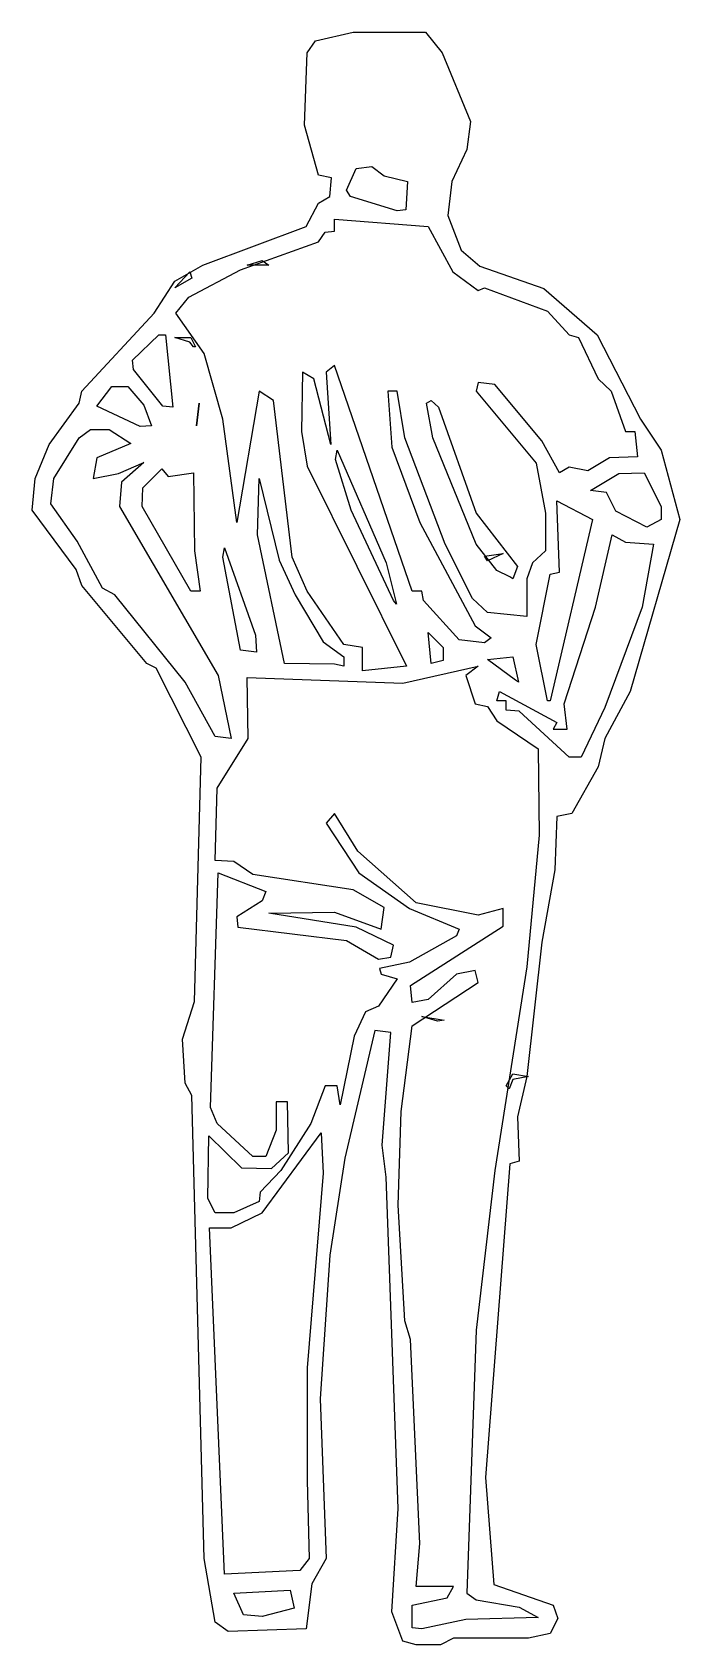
# Model space of a CAD drawing. Extents: x -19.23 to -18.53, y -4.69 to -2.94.
import ezdxf

# ---------------------------------------------------------------- set-up
doc = ezdxf.new("R2010")
doc.units = 0
doc.header["$MEASUREMENT"] = 0
doc.layers.get('0').update_dxf_attribs({"linetype": 'CONTINUOUS'})

msp = doc.modelspace()

# ---------------------------------------------------------------- linework, layer by layer
at = {"linetype": 'CONTINUOUS'}
for points in [[(-18.8152, -4.6927), (-18.8295, -4.6886), (-18.8418, -4.6569), (-18.8347, -4.5443), (-18.848, -4.1832), (-18.852, -4.1484), (-18.8429, -4.0256), (-18.8603, -4.0236), (-18.893, -4.1627), (-18.9093, -4.2681), (-18.9196, -4.4246), (-18.9134, -4.5986), (-18.9288, -4.6262), (-18.9349, -4.6753), (-19.0199, -4.6783), (-19.0341, -4.6681), (-19.0464, -4.5986), (-19.0598, -4.0942), (-19.0669, -4.0809), (-19.07, -4.0328), (-19.0567, -3.9918), (-19.0495, -3.7259), (-19.0986, -3.6287), (-19.1088, -3.6236), (-19.1795, -3.5386), (-19.1856, -3.5213), (-19.2337, -3.4568), (-19.2306, -3.422), (-19.2153, -3.3852), (-19.1825, -3.3402), (-19.1795, -3.3269), (-19.1007, -3.242), (-19.0782, -3.2072), (-19.0475, -3.1898), (-18.9349, -3.1478), (-18.9216, -3.1222), (-18.9093, -3.1151), (-18.9073, -3.0946), (-18.9216, -3.0916), (-18.937, -3.0373), (-18.9339, -2.9585), (-18.9247, -2.9453), (-18.8838, -2.936), (-18.805, -2.936), (-18.7866, -2.9585), (-18.7559, -3.0332), (-18.76, -3.0639), (-18.7763, -3.0987), (-18.7805, -3.1355), (-18.7661, -3.1734), (-18.7457, -3.1908), (-18.6761, -3.2153), (-18.6178, -3.2655), (-18.5707, -3.3575), (-18.5482, -3.3913), (-18.5278, -3.467), (-18.582, -3.6542), (-18.6096, -3.7054), (-18.6167, -3.7361), (-18.6454, -3.7872), (-18.6618, -3.7903), (-18.6638, -3.8486), (-18.6781, -3.9274), (-18.6945, -4.0737), (-18.7047, -4.1177), (-18.7027, -4.1658), (-18.7129, -4.1688), (-18.7395, -4.5106), (-18.7303, -4.6272), (-18.6659, -4.6497), (-18.6607, -4.664), (-18.6689, -4.6804), (-18.6925, -4.6855), (-18.7743, -4.6855), (-18.7886, -4.6927), (-18.8152, -4.6927)], [(-18.8357, -3.1304), (-18.8868, -3.1151), (-18.8909, -3.1079), (-18.8807, -3.0844), (-18.8633, -3.0823), (-18.85, -3.0926), (-18.8244, -3.0987), (-18.8265, -3.1294), (-18.8357, -3.1304)], [(-18.8357, -3.1304), (-18.8868, -3.1151), (-18.8909, -3.1079), (-18.8807, -3.0844), (-18.8633, -3.0823), (-18.85, -3.0926), (-18.8244, -3.0987), (-18.8265, -3.1294), (-18.8357, -3.1304)], [(-18.8735, -3.6317), (-18.8735, -3.6062), (-18.894, -3.6031), (-18.9339, -3.5448), (-18.9503, -3.5079), (-18.9707, -3.3371), (-18.9861, -3.3269), (-19.0106, -3.4701), (-19.026, -3.3575), (-19.0464, -3.2859), (-19.0771, -3.242), (-19.0628, -3.2246), (-19.0065, -3.1949), (-18.9216, -3.1642), (-18.9144, -3.154), (-18.9042, -3.1529), (-18.9042, -3.1396), (-18.8019, -3.1478), (-18.7753, -3.1969), (-18.7477, -3.2174), (-18.7405, -3.2143), (-18.672, -3.2399), (-18.6485, -3.2655), (-18.6382, -3.2686), (-18.6167, -3.3136), (-18.6024, -3.3269), (-18.5871, -3.3709), (-18.5768, -3.3709), (-18.5738, -3.3985), (-18.6045, -3.3995), (-18.628, -3.4138), (-18.6485, -3.4097), (-18.6587, -3.4159), (-18.6781, -3.3811), (-18.7293, -3.3197), (-18.7477, -3.3176), (-18.7497, -3.3269), (-18.6843, -3.4056), (-18.674, -3.4599), (-18.674, -3.5008), (-18.6884, -3.5141), (-18.6945, -3.5315), (-18.6945, -3.5724), (-18.7375, -3.5683), (-18.7538, -3.5529), (-18.7835, -3.4936), (-18.8275, -3.378), (-18.8357, -3.3269), (-18.8459, -3.3269), (-18.8418, -3.3882), (-18.8111, -3.4701), (-18.7508, -3.5826), (-18.7334, -3.5959), (-18.7405, -3.6011), (-18.7682, -3.598), (-18.807, -3.555), (-18.8091, -3.5448), (-18.8193, -3.5448), (-18.9042, -3.2992), (-18.9134, -3.3064), (-18.9083, -3.3852), (-18.9267, -3.3136), (-18.939, -3.3064), (-18.9401, -3.3709), (-18.9339, -3.4087), (-18.8255, -3.6266), (-18.8735, -3.6317)], [(-19.0782, -3.2143), (-19.0618, -3.1969), (-19.0598, -3.2041), (-19.0782, -3.2143)], [(-19.0782, -3.2143), (-19.0618, -3.1969), (-19.0598, -3.2041), (-19.0782, -3.2143)], [(-18.9994, -3.1898), (-18.983, -3.1847), (-18.9758, -3.1898), (-18.9994, -3.1898)], [(-18.9994, -3.1898), (-18.983, -3.1847), (-18.9758, -3.1898), (-18.9994, -3.1898)], [(-19.0914, -3.3432), (-19.1232, -3.3033), (-19.1242, -3.2931), (-19.0955, -3.2655), (-19.0884, -3.2655), (-19.0802, -3.3443), (-19.0914, -3.3432)], [(-19.0914, -3.3432), (-19.1232, -3.3033), (-19.1242, -3.2931), (-19.0955, -3.2655), (-19.0884, -3.2655), (-19.0802, -3.3443), (-19.0914, -3.3432)], [(-19.0577, -3.2788), (-19.0618, -3.2737), (-19.0782, -3.2686), (-19.0608, -3.2686), (-19.0556, -3.2788), (-19.0577, -3.2788)], [(-19.0577, -3.2788), (-19.0618, -3.2737), (-19.0782, -3.2686), (-19.0608, -3.2686), (-19.0556, -3.2788), (-19.0577, -3.2788)], [(-19.116, -3.3657), (-19.1631, -3.3432), (-19.1467, -3.3218), (-19.1293, -3.3218), (-19.1119, -3.3422), (-19.1037, -3.3647), (-19.116, -3.3657)], [(-19.116, -3.3657), (-19.1631, -3.3432), (-19.1467, -3.3218), (-19.1293, -3.3218), (-19.1119, -3.3422), (-19.1037, -3.3647), (-19.116, -3.3657)], [(-18.7129, -3.5294), (-18.7272, -3.5223), (-18.7497, -3.4936), (-18.7968, -3.378), (-18.804, -3.3402), (-18.7989, -3.3371), (-18.7907, -3.3443), (-18.7497, -3.4599), (-18.7047, -3.5182), (-18.7098, -3.5315), (-18.7129, -3.5294)], [(-19.0546, -3.3647), (-19.0515, -3.3402), (-19.0546, -3.3647)], [(-19.0546, -3.3647), (-19.0515, -3.3402), (-19.0546, -3.3647)], [(-19.0341, -3.7034), (-19.0669, -3.644), (-19.1436, -3.5489), (-19.1569, -3.5417), (-19.1846, -3.4905), (-19.2132, -3.4496), (-19.2101, -3.422), (-19.1825, -3.378), (-19.1702, -3.3688), (-19.1498, -3.3688), (-19.1262, -3.3842), (-19.1631, -3.3995), (-19.1672, -3.422), (-19.1396, -3.4169), (-19.1119, -3.4046), (-19.1365, -3.4261), (-19.1385, -3.4527), (-19.0311, -3.6369), (-19.0168, -3.7054), (-19.0341, -3.7034)], [(-19.0341, -3.7034), (-19.0669, -3.644), (-19.1436, -3.5489), (-19.1569, -3.5417), (-19.1846, -3.4905), (-19.2132, -3.4496), (-19.2101, -3.422), (-19.1825, -3.378), (-19.1702, -3.3688), (-19.1498, -3.3688), (-19.1262, -3.3842), (-19.1631, -3.3995), (-19.1672, -3.422), (-19.1396, -3.4169), (-19.1119, -3.4046), (-19.1365, -3.4261), (-19.1385, -3.4527), (-19.0311, -3.6369), (-19.0168, -3.7054), (-19.0341, -3.7034)], [(-18.8398, -3.555), (-18.8858, -3.4568), (-18.9032, -3.4016), (-18.9012, -3.3913), (-18.848, -3.5141), (-18.8367, -3.5591), (-18.8398, -3.555)], [(-18.8398, -3.555), (-18.8858, -3.4568), (-18.9032, -3.4016), (-18.9012, -3.3913), (-18.848, -3.5141), (-18.8367, -3.5591), (-18.8398, -3.555)], [(-19.0608, -3.5448), (-19.1139, -3.4527), (-19.1129, -3.4322), (-19.0925, -3.4118), (-19.0853, -3.42), (-19.0577, -3.4159), (-19.0567, -3.5008), (-19.0505, -3.5448), (-19.0608, -3.5448)], [(-19.0608, -3.5448), (-19.1139, -3.4527), (-19.1129, -3.4322), (-19.0925, -3.4118), (-19.0853, -3.42), (-19.0577, -3.4159), (-19.0567, -3.5008), (-19.0505, -3.5448), (-19.0608, -3.5448)], [(-18.9042, -3.6246), (-18.9585, -3.6236), (-18.9881, -3.4834), (-18.9861, -3.422), (-18.9646, -3.511), (-18.9472, -3.5489), (-18.9165, -3.6), (-18.894, -3.6164), (-18.894, -3.6266), (-18.9042, -3.6246)], [(-18.9042, -3.6246), (-18.9585, -3.6236), (-18.9881, -3.4834), (-18.9861, -3.422), (-18.9646, -3.511), (-18.9472, -3.5489), (-18.9165, -3.6), (-18.894, -3.6164), (-18.894, -3.6266), (-18.9042, -3.6246)], [(-18.5636, -3.4752), (-18.5973, -3.4578), (-18.6075, -3.4373), (-18.6249, -3.4353), (-18.5942, -3.4169), (-18.5666, -3.4159), (-18.5482, -3.4527), (-18.5482, -3.467), (-18.5636, -3.4752)], [(-18.5636, -3.4752), (-18.5973, -3.4578), (-18.6075, -3.4373), (-18.6249, -3.4353), (-18.5942, -3.4169), (-18.5666, -3.4159), (-18.5482, -3.4527), (-18.5482, -3.467), (-18.5636, -3.4752)], [(-18.672, -3.6645), (-18.6843, -3.6031), (-18.6689, -3.5264), (-18.6587, -3.5243), (-18.6618, -3.4466), (-18.6229, -3.467), (-18.6689, -3.6645), (-18.672, -3.6645)], [(-18.672, -3.6645), (-18.6843, -3.6031), (-18.6689, -3.5264), (-18.6587, -3.5243), (-18.6618, -3.4466), (-18.6229, -3.467), (-18.6689, -3.6645), (-18.672, -3.6645)], [(-18.6485, -3.7259), (-18.7027, -3.6757), (-18.717, -3.6747), (-18.717, -3.6645), (-18.7272, -3.6645), (-18.7242, -3.6542), (-18.6618, -3.688), (-18.6659, -3.6952), (-18.6505, -3.6952), (-18.6536, -3.6675), (-18.6198, -3.5622), (-18.6014, -3.4834), (-18.5871, -3.4916), (-18.5564, -3.4936), (-18.5687, -3.5622), (-18.6096, -3.6716), (-18.6352, -3.7259), (-18.6485, -3.7259)], [(-19.0065, -3.6092), (-19.026, -3.5079), (-19.0239, -3.4977), (-18.9902, -3.5928), (-18.9891, -3.6113), (-19.0065, -3.6092)], [(-19.0065, -3.6092), (-19.026, -3.5079), (-19.0239, -3.4977), (-18.9902, -3.5928), (-18.9891, -3.6113), (-19.0065, -3.6092)], [(-18.7375, -3.512), (-18.7405, -3.5069), (-18.7201, -3.5039), (-18.7375, -3.512)], [(-18.7375, -3.512), (-18.7405, -3.5069), (-18.7201, -3.5039), (-18.7375, -3.512)], [(-18.7989, -3.6236), (-18.8019, -3.5898), (-18.7856, -3.6062), (-18.7856, -3.6205), (-18.7989, -3.6236)], [(-18.7989, -3.6236), (-18.8019, -3.5898), (-18.7856, -3.6062), (-18.7856, -3.6205), (-18.7989, -3.6236)], [(-18.7068, -3.642), (-18.7375, -3.6195), (-18.7098, -3.6164), (-18.7037, -3.644), (-18.7068, -3.642)], [(-18.7068, -3.642), (-18.7375, -3.6195), (-18.7098, -3.6164), (-18.7037, -3.644), (-18.7068, -3.642)], [(-18.8091, -4.6753), (-18.8193, -4.6743), (-18.8193, -4.6497), (-18.7815, -4.6415), (-18.7743, -4.6293), (-18.8152, -4.6293), (-18.8111, -4.5822), (-18.8214, -4.3602), (-18.8275, -4.3397), (-18.8347, -4.2139), (-18.8316, -4.1116), (-18.8193, -4.0185), (-18.7477, -3.9714), (-18.7508, -3.9581), (-18.7712, -3.9622), (-18.8019, -3.9898), (-18.8193, -3.9929), (-18.8214, -3.9745), (-18.7201, -3.91), (-18.7201, -3.8906), (-18.7477, -3.8978), (-18.8152, -3.8844), (-18.8787, -3.8282), (-18.9042, -3.7872), (-18.9134, -3.7975), (-18.8776, -3.8517), (-18.8224, -3.8906), (-18.7682, -3.9131), (-18.7712, -3.9203), (-18.8224, -3.9489), (-18.8551, -3.9561), (-18.8531, -3.9622), (-18.8357, -3.9673), (-18.8561, -3.997), (-18.8705, -4.0031), (-18.8828, -4.0297), (-18.8981, -4.1044), (-18.9012, -4.0839), (-18.9144, -4.0839), (-18.9298, -4.1249), (-18.9626, -4.176), (-18.9851, -4.1996), (-18.9861, -4.2098), (-19.0137, -4.2221), (-19.0341, -4.2221), (-19.0424, -4.2067), (-19.0413, -4.1382), (-19.0055, -4.173), (-18.9728, -4.174), (-18.9543, -4.1566), (-18.9554, -4.1013), (-18.9677, -4.1013), (-18.9677, -4.132), (-18.9789, -4.1607), (-18.9932, -4.1607), (-19.0321, -4.1249), (-19.0393, -4.1075), (-19.0311, -3.8517), (-18.9789, -3.8721), (-18.983, -3.8824), (-19.0106, -3.8998), (-19.0096, -3.911), (-18.8909, -3.9254), (-18.8561, -3.9458), (-18.8429, -3.9438), (-18.8398, -3.9305), (-18.8807, -3.911), (-18.9758, -3.8957), (-18.9042, -3.8947), (-18.8531, -3.9131), (-18.85, -3.8895), (-18.8838, -3.8701), (-18.9932, -3.8537), (-19.0137, -3.8394), (-19.0341, -3.8384), (-19.0321, -3.7596), (-18.9984, -3.7054), (-18.9994, -3.6389), (-18.8295, -3.645), (-18.7477, -3.6266), (-18.761, -3.6369), (-18.7508, -3.6675), (-18.7375, -3.6706), (-18.7272, -3.686), (-18.6822, -3.7167), (-18.6812, -3.8108), (-18.6945, -3.954), (-18.7293, -4.176), (-18.7497, -4.3499), (-18.76, -4.6364), (-18.7497, -4.6436), (-18.7027, -4.6518), (-18.6822, -4.663), (-18.761, -4.665), (-18.8091, -4.6753)], [(-18.7917, -4.0134), (-18.8091, -4.0082), (-18.7845, -4.0123), (-18.7917, -4.0134)], [(-18.7917, -4.0134), (-18.8091, -4.0082), (-18.7845, -4.0123), (-18.7917, -4.0134)], [(-18.717, -4.0839), (-18.7098, -4.0706), (-18.6925, -4.0737), (-18.7098, -4.0768), (-18.7139, -4.087), (-18.717, -4.0839)], [(-18.717, -4.0839), (-18.7098, -4.0706), (-18.6925, -4.0737), (-18.7098, -4.0768), (-18.7139, -4.087), (-18.717, -4.0839)], [(-19.0239, -4.6159), (-19.0403, -4.2384), (-19.0168, -4.2384), (-18.983, -4.2221), (-18.9186, -4.1351), (-18.9165, -4.1791), (-18.9339, -4.3909), (-18.9339, -4.5136), (-18.9318, -4.5986), (-18.9421, -4.6119), (-19.0239, -4.6159)], [(-19.0239, -4.6159), (-19.0403, -4.2384), (-19.0168, -4.2384), (-18.983, -4.2221), (-18.9186, -4.1351), (-18.9165, -4.1791), (-18.9339, -4.3909), (-18.9339, -4.5136), (-18.9318, -4.5986), (-18.9421, -4.6119), (-19.0239, -4.6159)], [(-19.0035, -4.6599), (-19.0137, -4.6364), (-18.9523, -4.6333), (-18.9482, -4.6528), (-18.983, -4.662), (-19.0035, -4.6599)], [(-19.0035, -4.6599), (-19.0137, -4.6364), (-18.9523, -4.6333), (-18.9482, -4.6528), (-18.983, -4.662), (-19.0035, -4.6599)]]:
    msp.add_lwpolyline(points, dxfattribs=at)

doc.saveas('drawing.dxf')
